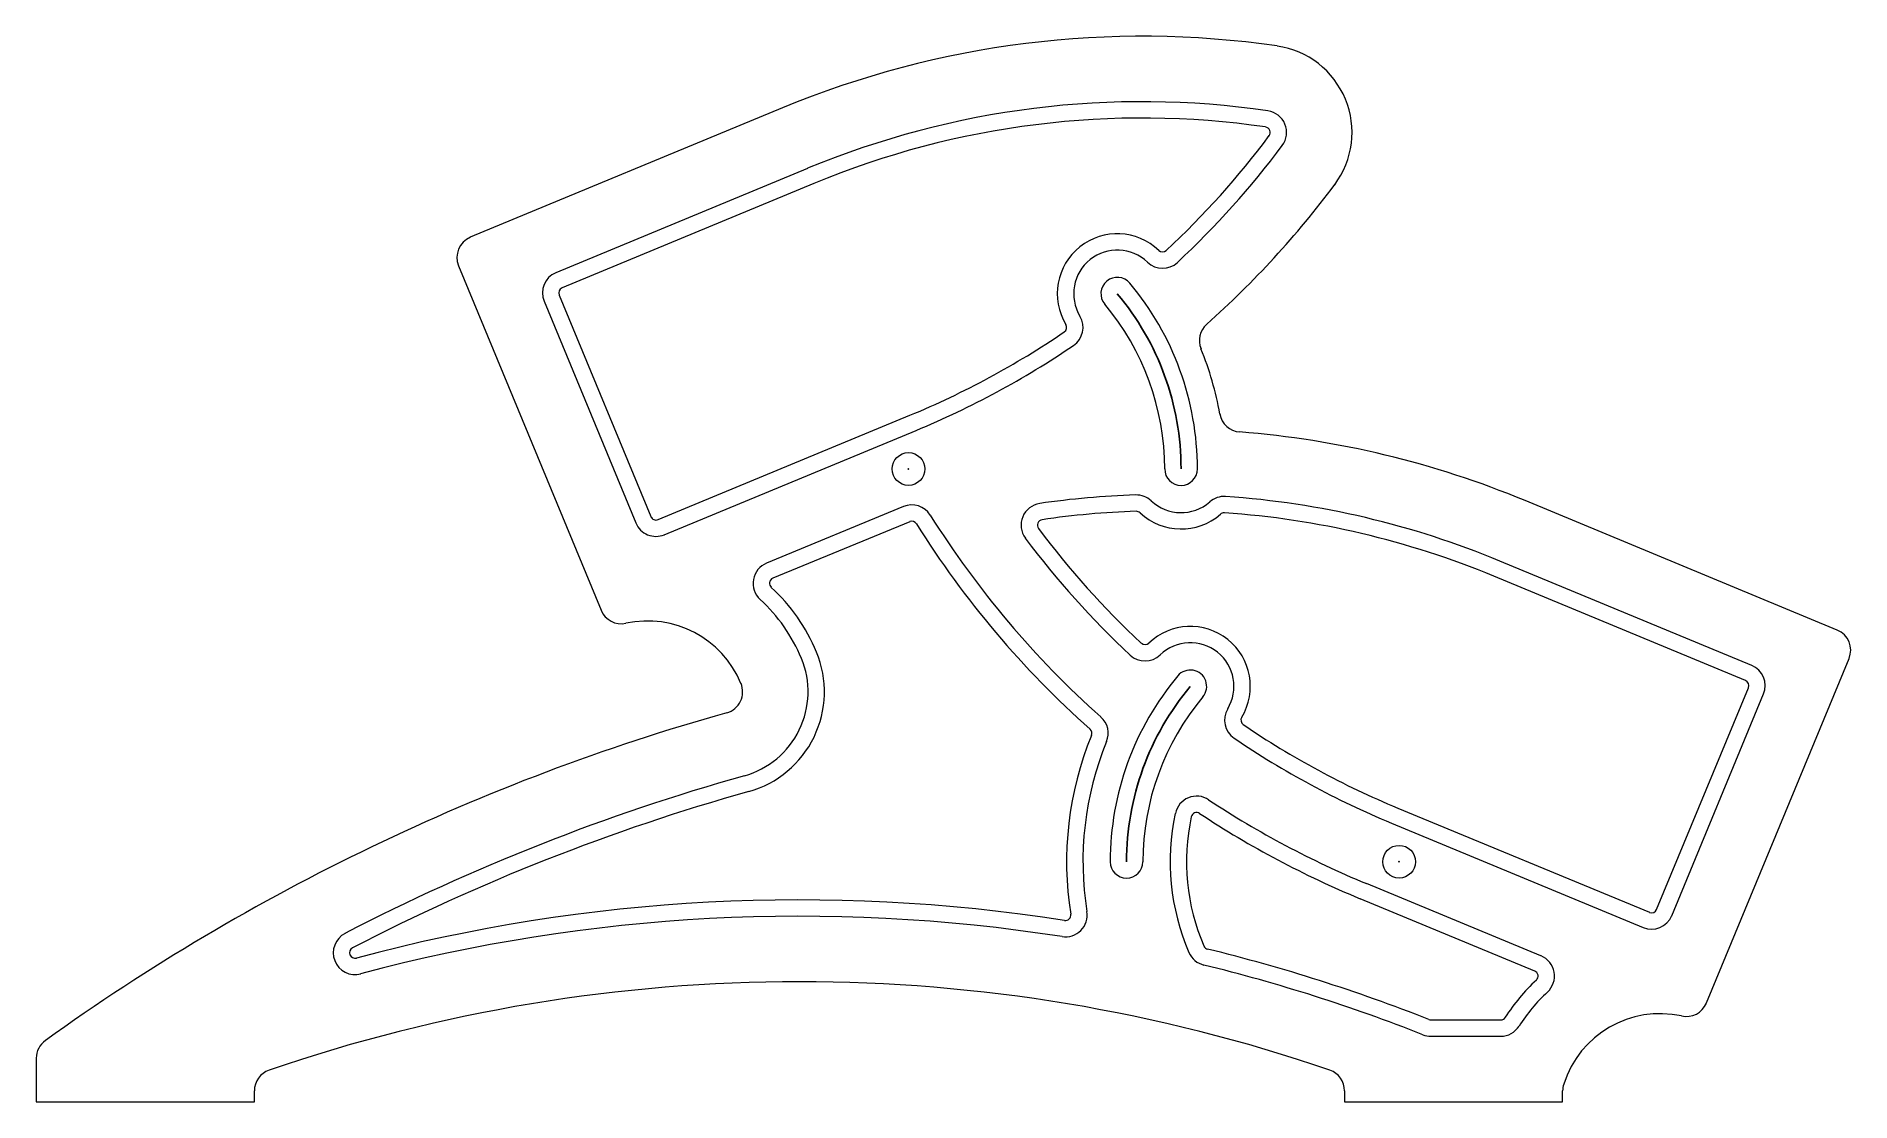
# Model space of a CAD drawing. Header units: millimetres. Extents: x 0 to 166, y 0 to 98.
import ezdxf

# ---------------------------------------------------------------- set-up
doc = ezdxf.new("R2010")
doc.units = ezdxf.units.MM
doc.header["$PDSIZE"] = -1

msp = doc.modelspace()

# ---------------------------------------------------------------- linework, layer by layer
at = {"color": 7, "linetype": 'Continuous', "lineweight": 15}
for p, q in [((68.45, 91.1), (39.81, 79.24)), ((70.75, 85.56), (47.65, 75.99)), ((71.32, 84.17), (48.23, 74.6)), ((38.73, 76.62), (51.81, 45.05)), ((46.57, 73.38), (54.99, 53.05)), ((47.96, 73.95), (56.38, 53.63)), ((57.03, 53.36), (80.13, 62.92)), ((57.6, 51.97), (80.7, 61.54)), ((165.19, 43.24), (136.55, 55.1)), ((79.54, 54.56), (66.99, 49.36)), ((80.11, 53.17), (67.56, 47.98)), ((157.35, 39.99), (134.25, 49.56)), ((156.77, 38.6), (133.68, 48.17)), ((153.19, 9.05), (166.27, 40.62)), ((148.62, 17.63), (157.04, 37.95)), ((150.01, 17.05), (158.43, 37.38)), ((124.87, 26.92), (147.97, 17.36)), ((124.3, 25.54), (147.4, 15.97)), ((138.01, 13.36), (122, 19.99)), ((137.44, 11.98), (121.43, 18.61)), ((127.92, 7.5), (134.32, 7.5)), ((127.92, 6), (134.32, 6)), ((0, 3.98), (0, 0)), ((0, 0), (20, 0)), ((20, 0), (20, 1)), ((120, 1), (120, 0)), ((120, 0), (140, 0)), ((140, 0), (140, 1))]:
    msp.add_line(p, q, dxfattribs=at)
for centre in [(80, 58), (125, 22)]:
    msp.add_circle(centre, 1.5, dxfattribs=at)
for centre, radius, start, end in [((101.45, 11.44), 86.23, 81.7475, 112.5), ((112.68, 88.85), 8, 323.2525, 81.7475), ((101.45, 11.44), 80.23, 81.7475, 112.5), ((101.45, 11.44), 78.73, 81.7475, 112.5), ((112.68, 88.85), 2, 323.2525, 81.7475), ((50, 135.66), 78.73, 312.9532, 323.2525), ((112.68, 88.85), 0.5, 323.2525, 81.7475), ((50, 135.66), 80.23, 312.9532, 323.2525), ((50, 135.66), 86.23, 311.6896, 323.2525), ((40.58, 77.39), 2, 112.5, 202.5), ((99.15, 74.07), 5.5, 46.2237, 210.963), ((99.15, 74.07), 4, 46.2237, 210.963), ((103.3, 78.4), 2, 226.2237, 312.9532), ((103.3, 78.4), 0.5, 226.2237, 312.9532), ((48.42, 74.14), 2, 112.5, 202.5), ((99.15, 74.07), 1.5, 40, 220), ((80, 58), 26.5, 0, 40), ((48.42, 74.14), 0.5, 112.5, 202.5), ((94.01, 70.98), 2, 304.2335, 30.963), ((80, 58), 23.5, 0, 40), ((50, 135.66), 78.73, 292.5, 304.2335), ((94.01, 70.98), 0.5, 304.2335, 30.963), ((108.68, 69.77), 2, 131.6896, 202.3193), ((50, 135.66), 80.23, 292.5, 304.2335), ((80, 58), 29, 10.0098, 22.3193), ((110.53, 63.39), 2, 190.0098, 265.4626), ((103.55, -24.56), 86.23, 67.5, 85.4626), ((105, 58), 1.5, 180, 0), ((103.55, -24.56), 80.23, 91.9406, 98.2525), ((100.9, 53.62), 2, 46.8872, 91.9406), ((105, 58), 4, 226.8872, 311.0983), ((108.94, 53.48), 2, 86.0449, 131.0983), ((103.55, -24.56), 80.23, 67.5, 86.0449), ((56.84, 53.82), 0.5, 202.5, 292.5), ((80.3, 52.71), 2, 32.1466, 112.5), ((155, 99.66), 86.23, 212.1466, 228.3104), ((92.32, 52.85), 2, 98.2525, 216.7475), ((92.32, 52.85), 0.5, 98.2525, 216.7475), ((103.55, -24.56), 78.73, 91.9406, 98.2525), ((100.9, 53.62), 0.5, 46.8872, 91.9406), ((105, 58), 5.5, 226.8872, 311.0983), ((108.94, 53.48), 0.5, 86.0449, 131.0983), ((103.55, -24.56), 78.73, 67.5, 86.0449), ((56.84, 53.82), 2, 202.5, 292.5), ((80.3, 52.71), 0.5, 32.1466, 112.5), ((155, 99.66), 87.73, 212.1466, 228.3104), ((155, 99.66), 80.23, 216.7475, 227.0468), ((155, 99.66), 78.73, 216.7475, 227.0468), ((67.75, 47.52), 2, 112.5, 227.4238), ((67.75, 47.52), 0.5, 112.5, 227.4238), ((56.06, 34.79), 16.78, 22.5, 47.4238), ((53.66, 45.81), 2, 202.5, 282.2904), ((56.06, 34.79), 15.28, 22.5, 47.4238), ((56.06, 34.79), 9.28, 22.5, 102.2904), ((105.85, 38.07), 5.5, 329.037, 133.7763), ((101.7, 42.4), 0.5, 227.0468, 313.7763), ((105.85, 38.07), 4, 329.037, 133.7763), ((164.42, 41.39), 2, 337.5, 67.5), ((62.79, 37.58), 8, 285.695, 22.5), ((62.79, 37.58), 9.5, 285.695, 22.5), ((101.7, 42.4), 2, 227.0468, 313.7763), ((156.58, 38.14), 2, 337.5, 67.5), ((62.79, 37.58), 2, 285.695, 22.5), ((125, 22), 26.5, 140, 180), ((105.85, 38.07), 1.5, 320, 140), ((156.58, 38.14), 0.5, 337.5, 67.5), ((125, 22), 23.5, 140, 180), ((117.43, -156.89), 200, 105.695, 125.6617), ((96.32, 33.77), 2, 337.6807, 48.3104), ((110.99, 34.98), 2, 149.037, 235.7665), ((110.99, 34.98), 0.5, 149.037, 235.7665), ((125, 22), 30.5, 157.6807, 189.0827), ((96.32, 33.77), 0.5, 337.6807, 48.3104), ((155, 99.66), 80.23, 235.7665, 247.5), ((155, 99.66), 78.73, 235.7665, 247.5), ((125, 22), 29, 157.6807, 189.0827), ((117.43, -156.89), 194, 105.695, 117.3459), ((117.43, -156.89), 192.5, 105.695, 117.3459), ((106.43, 26.01), 2, 56.5942, 167.8286), ((155, 99.66), 86.23, 236.5942, 247.5), ((125, 22), 21, 167.8286, 203.3419), ((125, 22), 19.5, 167.8286, 203.3419), ((106.43, 26.01), 0.5, 56.5942, 167.8286), ((155, 99.66), 87.73, 236.5942, 247.5), ((100, 22), 1.5, 180, 0), ((70, -139), 157.5, 81.1204, 104.9513), ((70, -139), 156, 81.1204, 104.9513), ((94.39, 17.11), 2, 261.1204, 9.0827), ((94.39, 17.11), 0.5, 261.1204, 9.0827), ((148.16, 17.82), 2, 247.5, 337.5), ((148.16, 17.82), 0.5, 247.5, 337.5), ((29.24, 13.65), 2, 117.3459, 284.9513), ((29.24, 13.65), 0.5, 117.3459, 284.9513), ((107.56, 14.47), 2, 203.3419, 256.2498), ((107.56, 14.47), 0.5, 203.3419, 256.2498), ((70, -139), 157.5, 68.4941, 76.2498), ((137.25, 11.52), 2, 312.5762, 67.5), ((70, -139), 156, 68.4941, 76.2498), ((137.25, 11.52), 0.5, 312.5762, 67.5), ((70, -139), 150, 71.0754, 108.9246), ((148.94, -1.21), 16.78, 132.5762, 147.7934), ((148.94, -1.21), 15.28, 132.5762, 147.7934), ((151.34, 9.81), 2, 257.7096, 337.5), ((127.92, 8), 0.5, 248.4941, 270), ((134.32, 8), 0.5, 270, 327.7934), ((134.32, 8), 2, 270, 327.7934), ((148.94, -1.21), 9.28, 77.7096, 162.3229), ((2, 3.98), 2, 125.6617, 180), ((127.92, 8), 2, 248.4941, 270), ((22, 1), 2, 108.9246, 180), ((118, 1), 2, 0, 71.0754), ((142, 1), 2, 162.3229, 180)]:
    msp.add_arc(centre, radius, start, end, dxfattribs=at)
for centre, start, end in [((80, 58), 0, 40), ((125, 22), 140, 180)]:
    msp.add_arc(centre, 25, start, end)
for p in [(80, 58), (125, 22)]:
    msp.add_point(p)

doc.saveas('drawing.dxf')
